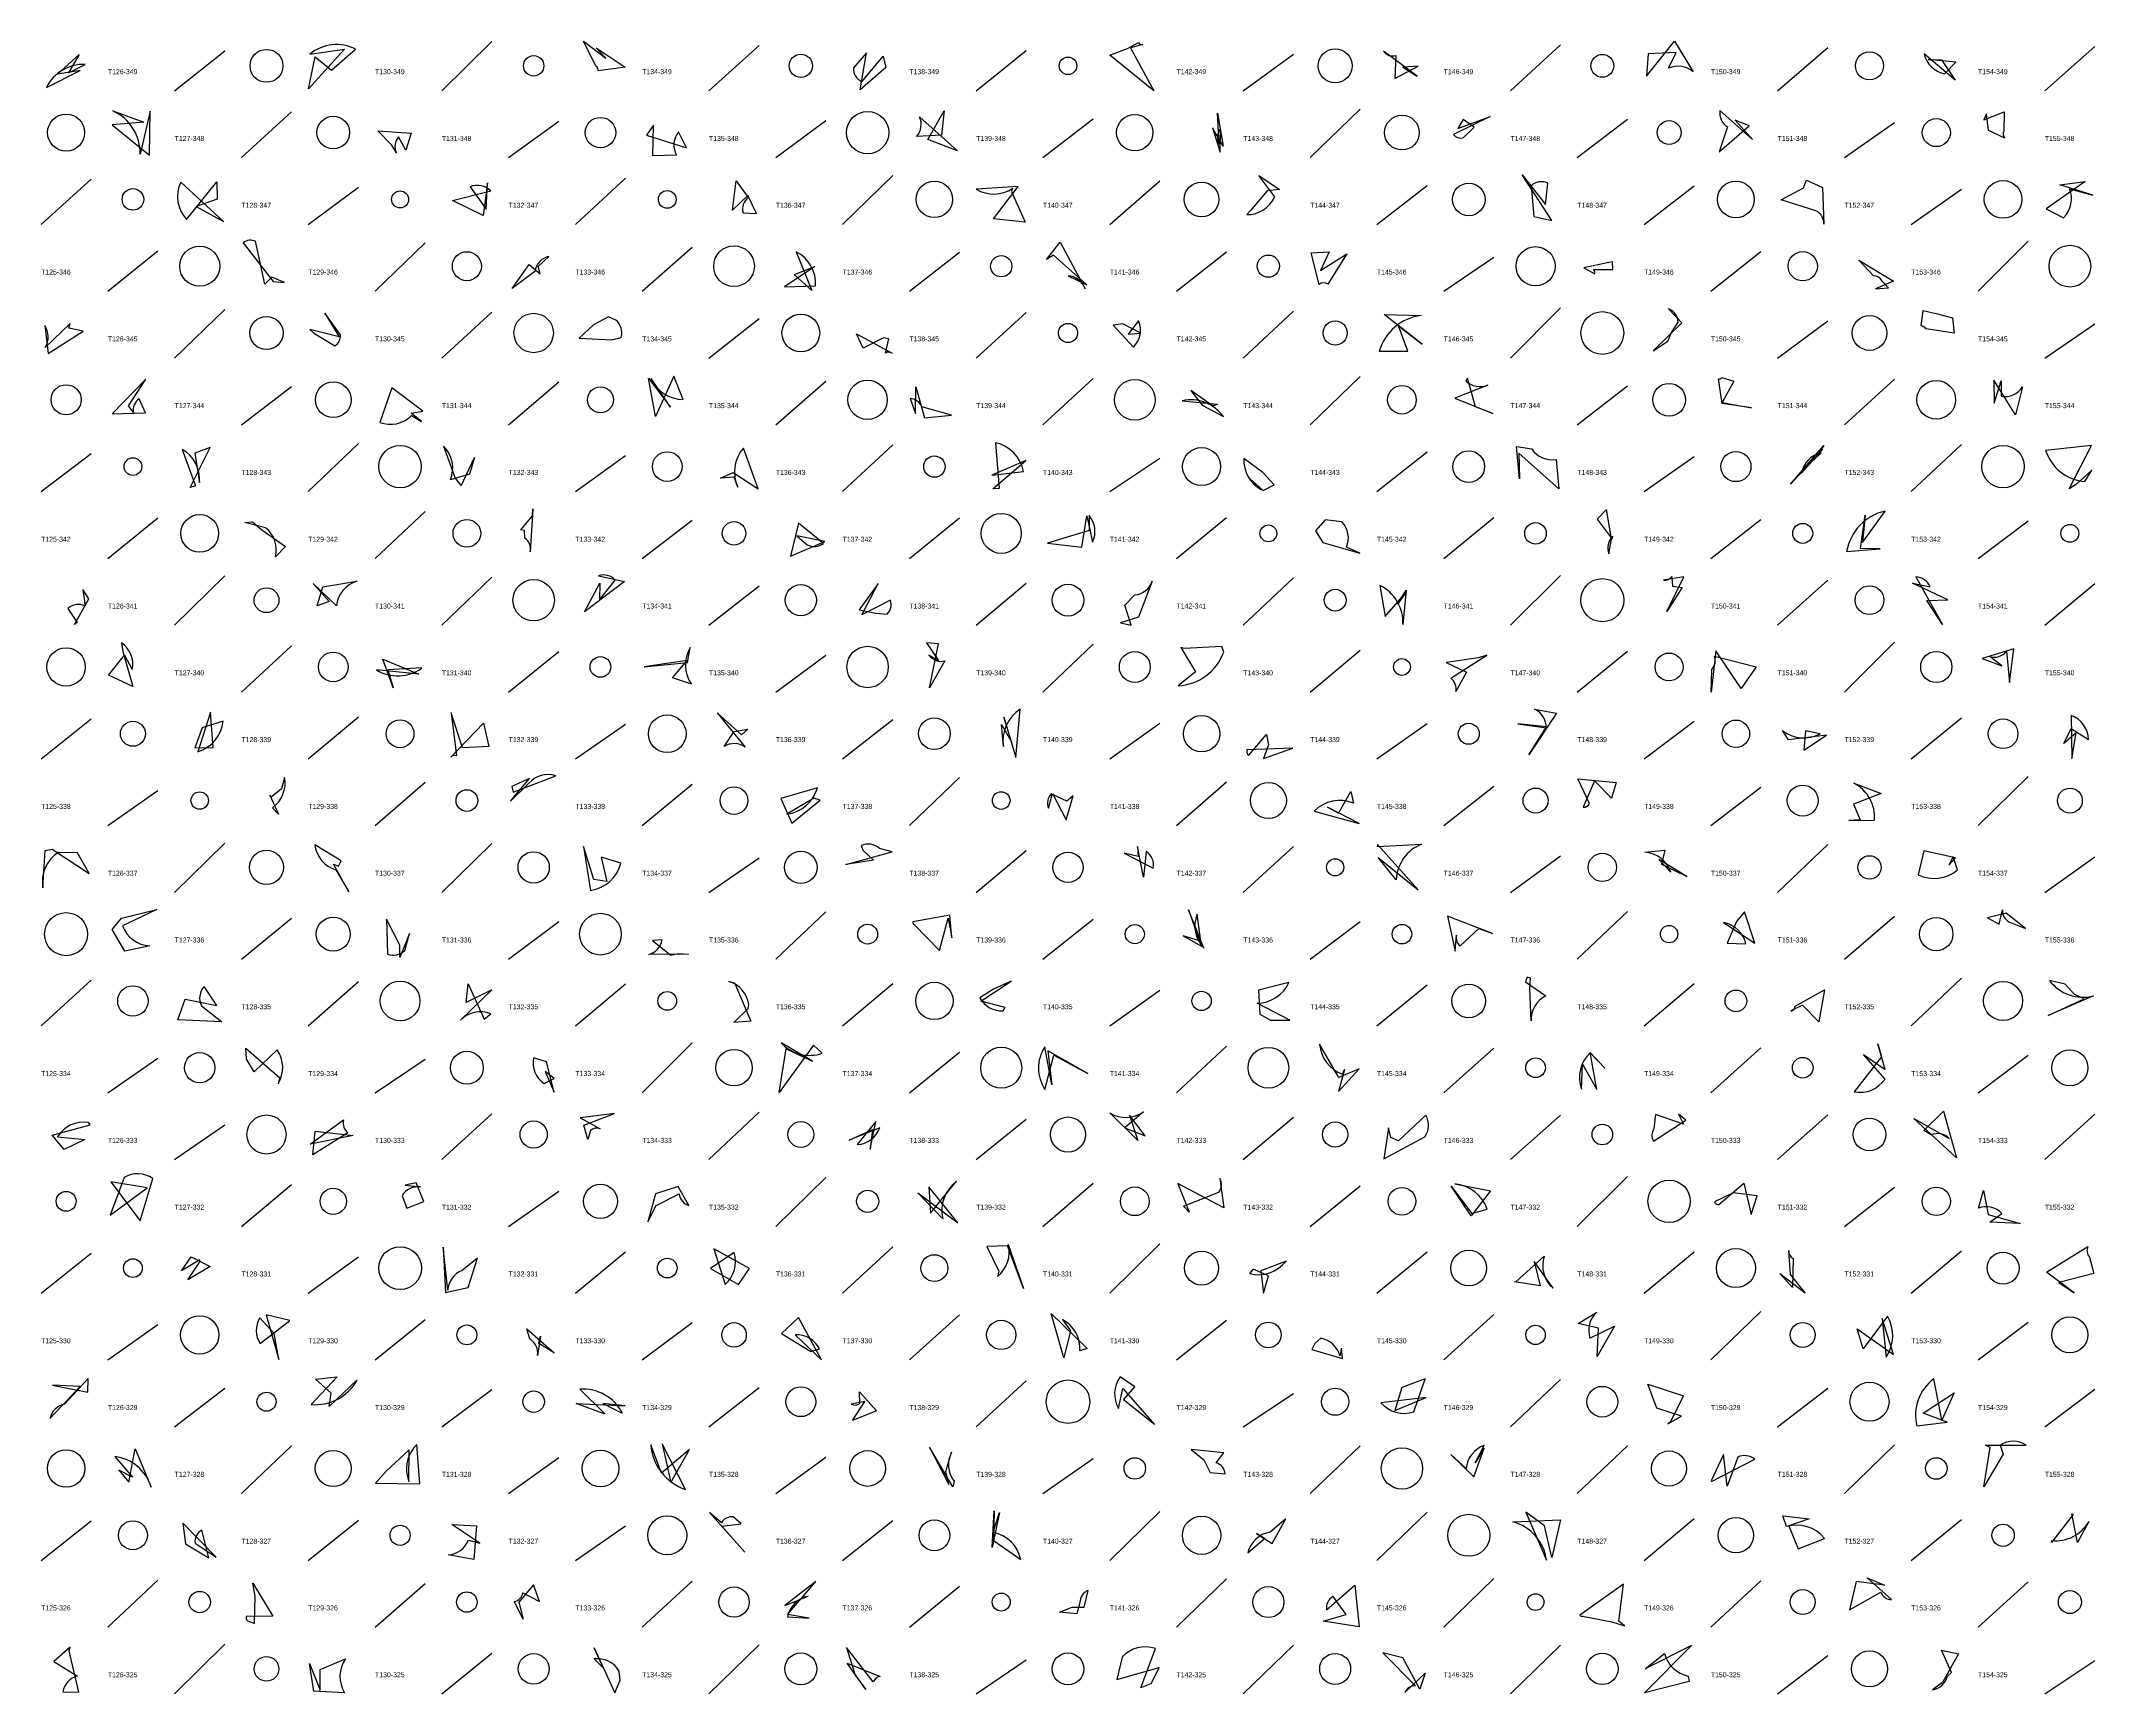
# Model space of a CAD drawing. Header units: millimetres. Extents: x -1 to 9990, y 0 to 15990.
# Drawn here: x 5000 to 6230, y 13000 to 13990 of the extents above; entities that cross this region are included whole.
import ezdxf

# ---------------------------------------------------------------- set-up
doc = ezdxf.new("R2010")
doc.units = ezdxf.units.MM
doc.layers.add('TEXT', color=3, linetype='Continuous')
doc.layers.add('WALL', color=1, linetype='Continuous')

msp = doc.modelspace()

# ---------------------------------------------------------------- linework, layer by layer
for points in [[(5164.2, 13980.4), (5173.9, 13972.4), (5188.4, 13985, 0.3), (5161, 13982), (5181.7, 13984.9), (5160.2, 13961.2)], [(5332.4, 13985.7), (5349.8, 13974.2), (5333.6, 13971.9, 0.3), (5332.3, 13974.8), (5324.9, 13989.8), (5338.3, 13979.6)], [(5640, 13981.4), (5650.6, 13985.3), (5657.2, 13989, 0.3), (5659.7, 13987.7), (5652.4, 13985.7), (5666.4, 13960)], [(5961.4, 13968.9), (5978.3, 13989.7), (5989.4, 13971.4, 0.3), (5974.7, 13973.5), (5979.2, 13983), (5962.4, 13982.1)], [(5022.9, 13981.7), (5016.4, 13970.8), (5026.5, 13975.8, 0.3), (5003.2, 13962.1), (5023.4, 13972.2), (5009.8, 13970)], [(5490.6, 13960.6), (5494.3, 13982.7), (5486.5, 13973.8, 0.3), (5491.6, 13965.5), (5504.3, 13980.8), (5505.9, 13973.9)], [(5815.5, 13974.1), (5824.1, 13968.8), (5803.9, 13983.7, 0.3), (5811.4, 13981.1), (5810.7, 13967.5), (5824.7, 13974.8)], [(6138.2, 13978.6), (6146.3, 13966.5), (6127.8, 13982.2, 0.3), (6139.9, 13970.2), (6146.7, 13977.1), (6130.1, 13978.8)], [(6014.5, 13942.4), (6024.9, 13930.9), (6005.4, 13948.3, 0.3), (6009.9, 13938.4), (6004.9, 13923.4), (6023, 13939)], [(5065, 13921.5), (5065.3, 13947.9), (5059.3, 13922, 0.3), (5043, 13948), (5061.6, 13941.2), (5042.5, 13939.7)], [(5221.6, 13934.7), (5218.5, 13924.5), (5214.1, 13932.4, 0.3), (5212.8, 13922.8), (5210, 13927.4), (5201.7, 13936)], [(5362.5, 13933.5), (5386.6, 13925.9), (5381.7, 13935.5, 0.3), (5380.6, 13921.4), (5366.4, 13921.1), (5366.7, 13939.4)], [(5540.9, 13948.1), (5539.2, 13933.5), (5524.3, 13932.7, 0.3), (5526.1, 13944.4), (5548.9, 13924.1), (5531, 13930.8)], [(5701.5, 13937.9), (5706.2, 13923.3), (5706.4, 13937.5, 0.3), (5705.5, 13928.1), (5704.6, 13946.6), (5707.9, 13926.8)], [(5848.4, 13937.4), (5867.8, 13944.7), (5845.8, 13933.8, 0.3), (5851.8, 13932), (5858.2, 13938.2), (5851.7, 13942.8)], [(6163.5, 13942.6), (6175.6, 13947.5), (6175.4, 13935.9, 0.3), (6176, 13931.6), (6166.3, 13936.3), (6165, 13946.2)], [(5092.9, 13890.7), (5109.2, 13881.7), (5083.6, 13905.4, 0.3), (5087.1, 13882.9), (5105.2, 13905.5), (5105.4, 13895.1)], [(5264.8, 13885.3), (5246.3, 13894.3), (5269.3, 13900.1, 0.3), (5257, 13902.6), (5266.5, 13889.1), (5267.3, 13904.9)], [(5414.1, 13888.6), (5416.3, 13906.1), (5423.4, 13896.1, 0.3), (5420.4, 13887), (5428.4, 13886.5), (5423.3, 13897.4)], [(5570.3, 13883.4), (5585.1, 13902.7), (5560.1, 13901.2, 0.3), (5581.8, 13901.7), (5581.2, 13899.7), (5589.3, 13881.3)], [(5734.2, 13900.2), (5724.4, 13888.6), (5722, 13885.9, 0.3), (5738.8, 13896.6), (5729.2, 13909.3), (5741.7, 13900.9)], [(5887, 13909.8), (5901, 13891.9), (5902.3, 13904.8, 0.3), (5892.3, 13903.2), (5894, 13884.7), (5904.8, 13882.3)], [(6057.3, 13906.6), (6066.8, 13902.1), (6067.6, 13880.1, 0.3), (6062.9, 13888.2), (6042.1, 13894.7), (6055.5, 13901.9)], [(6224.2, 13905.8), (6200.9, 13889.3), (6211.2, 13884, 0.3), (6214.8, 13901.4), (6228.8, 13897.5), (6208.9, 13903.7)], [(5138.1, 13848.4), (5134, 13844.2), (5128.5, 13869.9, 0.3), (5121.1, 13868.9), (5138.9, 13845.9), (5145.7, 13845.3)], [(5463.4, 13854.8), (5445.2, 13842.6), (5463.8, 13843.2, 0.3), (5452.2, 13863.6), (5461.6, 13840.5), (5451, 13850)], [(5602.2, 13859.1), (5610.4, 13869.3), (5625.2, 13841.5, 0.3), (5615, 13849.3), (5626.3, 13843.8), (5606.3, 13861.7)], [(5766.3, 13852.4), (5781.9, 13862.4), (5770.7, 13844.3, 0.3), (5765.4, 13844.1), (5760.7, 13863), (5771.5, 13863.6)], [(5298.8, 13850.4), (5297.7, 13854.9), (5304.1, 13860.9, 0.3), (5295.6, 13851.9), (5282.1, 13841.6), (5292.3, 13856.1)], [(5938.8, 13857.3), (5923.9, 13854.1), (5930.5, 13850.4, 0.3), (5929.7, 13853), (5941.2, 13853), (5941, 13857.7)], [(6098.5, 13841.5), (6106.3, 13842.1), (6102.5, 13846, 0.3), (6097.3, 13849.2), (6088.6, 13858.6), (6109.3, 13846.1)], [(5161, 13817.1), (5163.2, 13815.1), (5175.9, 13807.4, 0.3), (5179.3, 13813.9), (5170, 13826.9), (5178.5, 13812.7)], [(5827.1, 13808.4), (5804.3, 13826.1), (5826.5, 13825.5, 0.3), (5801.4, 13804.1), (5818.6, 13804.1), (5813, 13819.3)], [(5974.2, 13810.1), (5976.4, 13815.3), (5980.4, 13821.4, 0.3), (5974.7, 13829.5), (5982.7, 13821.1), (5965.5, 13804.4)], [(6144.8, 13824), (6145.8, 13814.8), (6128.8, 13817.4, 0.3), (6125.9, 13819.3), (6127.2, 13828.5), (6135.7, 13826.5)], [(5016.7, 13817.9), (5017.4, 13820.6), (5002.4, 13806.4, 0.3), (5002.2, 13819.5), (5004.2, 13802.7), (5025.2, 13816.1)], [(5322.2, 13812), (5341.6, 13810.9), (5347.4, 13812.4, 0.3), (5344.3, 13822.6), (5339.9, 13824.7), (5330.8, 13819.8)], [(5492.4, 13805.9), (5488.3, 13814.4), (5509.7, 13802.9, 0.3), (5505.7, 13803), (5507.8, 13811.5), (5504.6, 13812.1)], [(5647.9, 13820.5), (5642, 13819.7), (5654.3, 13806.6, 0.3), (5657.3, 13822.2), (5651.1, 13814.3), (5658.7, 13814.9)], [(5363.8, 13787.9), (5376.9, 13770.6), (5365.4, 13787.8, 0.3), (5384.6, 13775.2), (5379, 13789.1), (5367.9, 13764.9)], [(6024.3, 13770.2), (6006.7, 13772.7), (6004.5, 13787.5, 0.3), (6006.6, 13788.4), (6013.8, 13786.1), (6006.8, 13773.4)], [(5042.6, 13766.6), (5062.5, 13767.1), (5058.7, 13775.5, 0.3), (5055.3, 13767.3), (5052.3, 13771.4), (5062.8, 13787.3)], [(5228.6, 13768.1), (5210, 13782.2), (5202.8, 13761.5, 0.3), (5221.8, 13765.5), (5227.9, 13761.9), (5221.7, 13766.9)], [(5529.1, 13764.1), (5545.2, 13765.8), (5527.5, 13770.7, 0.3), (5520.4, 13775.7), (5523.6, 13766.7), (5523.8, 13782.7)], [(5688.6, 13780.6), (5695.4, 13771.8), (5708.1, 13764.9, 0.3), (5683.4, 13774.4), (5704.5, 13772.3), (5701.9, 13771.2)], [(5859.1, 13770.8), (5854.3, 13787.9), (5853.2, 13786.4, 0.3), (5866.4, 13783.8), (5846.7, 13775.9), (5869.4, 13766.7)], [(6169.6, 13772.9), (6173.9, 13786.3), (6173.9, 13777.1, 0.3), (6186.6, 13782.7), (6182.4, 13766), (6169.5, 13786.8)], [(5101.2, 13746.4), (5092.1, 13743.1), (5094.8, 13725.5, 0.3), (5084.5, 13745.2), (5092.5, 13723.5), (5089.3, 13722.5)], [(5259.6, 13740.4), (5256.5, 13730.5), (5245.2, 13727, 0.3), (5241, 13747.3), (5247.9, 13728.1), (5251.5, 13723.4)], [(5414.4, 13731.4), (5429.5, 13721.6), (5420.7, 13746.1, 0.3), (5417.2, 13722.7), (5415, 13728.7), (5406.8, 13728)], [(5589.8, 13738.6), (5569.3, 13729.8), (5588.3, 13732.1, 0.3), (5571.6, 13749.3), (5573.8, 13721.9), (5569.9, 13721.6)], [(5738.5, 13724), (5731.6, 13731.4), (5720.4, 13739.9, 0.3), (5730.9, 13721.1), (5724, 13727.7), (5731.8, 13720.7)], [(5885.4, 13727.7), (5883.6, 13747.1), (5892.7, 13745.6, 0.3), (5907.4, 13739.3), (5908.9, 13721.6), (5885, 13743)], [(6067.6, 13747.6), (6061.7, 13739.1), (6066, 13743.2, 0.3), (6054.2, 13731), (6067.1, 13745.4), (6047.6, 13724.4)], [(6214.6, 13721.6), (6228, 13747.6), (6200.4, 13744.7, 0.3), (6223.9, 13726.1), (6228.2, 13732.8), (6218.9, 13724.5)], [(5294.4, 13705.5), (5294.6, 13709.7), (5293, 13683.9, 0.3), (5289.8, 13692.1), (5289.6, 13696.7), (5287.3, 13697.2)], [(5623.2, 13686.8), (5626.3, 13705.5), (5629.7, 13689.8, 0.3), (5627.6, 13705.7), (5627.7, 13696.7), (5602.7, 13689.2)], [(5767.6, 13689.5), (5789.8, 13683.1), (5781.8, 13686.8, 0.3), (5779, 13701.9), (5769.1, 13703.1), (5763.2, 13696.5)], [(5931.9, 13703.5), (5940.9, 13691.6), (5941.2, 13693.4, 0.3), (5938.9, 13682.7), (5940.4, 13691.8), (5937.5, 13709.3)], [(6092.5, 13705.9), (6090.9, 13689.5), (6104.3, 13708.4, 0.3), (6081.3, 13684.1), (6101.3, 13685.7), (6089.6, 13685.9)], [(5132.2, 13697.2), (5146.3, 13687.1), (5140.3, 13680.9, 0.3), (5134.5, 13698.4), (5122, 13701.6), (5126.7, 13701.9)], [(5469.4, 13690.1), (5452.6, 13693.6), (5458.7, 13688.2, 0.3), (5468.6, 13689), (5453.7, 13701.1), (5448.8, 13681.4)], [(5165.3, 13651.6), (5168.7, 13663), (5189, 13666.3, 0.3), (5176.9, 13651.7), (5163, 13665), (5172.5, 13654.3)], [(5334.6, 13665.2), (5334.4, 13655.3), (5343.9, 13667, 0.3), (5333.9, 13669.6), (5349.3, 13666.1), (5325.5, 13648.1)], [(5652.9, 13640.1), (5649, 13652.1), (5655.1, 13658.1, 0.3), (5665.4, 13666.4), (5657.2, 13644.8), (5646.5, 13641.5)], [(5973.7, 13648.3), (5983.9, 13668.9), (5971.6, 13667, 0.3), (5976.6, 13669.2), (5977.1, 13663.4), (5982.9, 13662.6)], [(6141.9, 13655.2), (6120.7, 13665.2), (6131.4, 13662.9, 0.3), (6122.7, 13668.9), (6138.7, 13640.5), (6129.3, 13654.9)], [(5028.6, 13655.9), (5025.1, 13661.4), (5026.4, 13651.6, 0.3), (5016, 13650), (5021.6, 13641.7), (5020.1, 13640.4)], [(5490, 13649.2), (5500, 13647.3), (5506.7, 13646.7, 0.3), (5508.6, 13655), (5491.5, 13646.2), (5501.4, 13664.9)], [(5812.4, 13652.6), (5817.5, 13661), (5815.6, 13640.5, 0.3), (5801.7, 13663.8), (5805, 13645.2), (5817.6, 13659.7)], [(5040.4, 13610.1), (5050, 13622.1), (5054.6, 13613.5, 0.3), (5048.2, 13629.5), (5048.9, 13624.3), (5055, 13603.4)], [(5530.2, 13629.5), (5537.4, 13618.9), (5531.7, 13622.1, 0.3), (5541.3, 13618.6), (5532.1, 13602.5), (5537.5, 13628.8)], [(5204.7, 13619.7), (5226.2, 13610.7), (5200.8, 13613.2, 0.3), (5228.1, 13614.4), (5207.7, 13613.3), (5210.8, 13602.6)], [(5361.2, 13615), (5387.2, 13617.7), (5388.8, 13626.7, 0.3), (5389.5, 13604.6), (5378.2, 13608.5), (5387, 13618.9)], [(5682.5, 13626.7), (5691.3, 13612), (5680.9, 13603.7, 0.3), (5708.3, 13623.9), (5707.1, 13627.3), (5684.6, 13626.1)], [(5841.4, 13617.7), (5853.7, 13611.9), (5847.3, 13600.3, 0.3), (5844.2, 13608.2), (5865.9, 13622), (5860.9, 13620.5)], [(6002.9, 13624.7), (6000.1, 13600), (6000.5, 13613.5, 0.3), (6002.1, 13621.5), (6027.2, 13615), (6018.1, 13602.2)], [(6162.4, 13620.1), (6174.3, 13615.6), (6167, 13621.2, 0.3), (6177.1, 13624.4), (6178.9, 13605.7), (6181.5, 13625.9)], [(5103.1, 13566.8), (5101.4, 13587.9), (5093.8, 13564.2, 0.3), (5109, 13582.6), (5096.5, 13578.6), (5092, 13566.6)], [(5252.3, 13566.6), (5245.6, 13587.6), (5248.7, 13561.8, 0.3), (5245.3, 13560.9), (5264.9, 13581.3), (5268.2, 13567.4)], [(5419.5, 13574.4), (5404.8, 13587.5), (5421.6, 13567, 0.3), (5409, 13567.4), (5415.1, 13576.4), (5423.2, 13577.7)], [(5576.5, 13585), (5583.7, 13560.8), (5586.4, 13589.7, 0.3), (5576.3, 13567.3), (5575.2, 13580.6), (5581.1, 13570.1)], [(5901.5, 13579.2), (5884.4, 13581), (5901.4, 13578.5, 0.3), (5894.4, 13589.8), (5907.6, 13587.4), (5891, 13562.4)], [(6211.3, 13569.2), (6215.7, 13578.1), (6226.2, 13571.5, 0.3), (6215.8, 13586), (6216.2, 13560.1), (6218.8, 13575.6)], [(5732, 13560.1), (5749.7, 13566.4), (5722.1, 13565.3, 0.3), (5723.2, 13562.1), (5733.8, 13574.5), (5735, 13568.3)], [(6069.2, 13574.2), (6046.4, 13571.4), (6042.9, 13576.9, 0.3), (6065.5, 13575), (6056.7, 13576.7), (6055.6, 13565.1)], [(5136.9, 13538.2), (5142.2, 13526.9), (5138.5, 13530.7, 0.3), (5145.8, 13548.9), (5143.9, 13542.1), (5137.8, 13537)], [(5281.9, 13543.4), (5282.7, 13540.1), (5308.2, 13549.9, 0.3), (5292, 13545.3), (5281.2, 13534.7), (5292.6, 13548.2)], [(5466.5, 13535.2), (5462.8, 13536.5), (5446.6, 13526.8, 0.3), (5464.9, 13542.6), (5443, 13536.2), (5449.7, 13521.4)], [(5940.4, 13536.5), (5930.4, 13546.8), (5923.6, 13531, 0.3), (5927.3, 13533.2), (5920.4, 13548), (5943.2, 13545.8)], [(6089.4, 13523.5), (6082.7, 13523.1), (6098, 13523.3, 0.3), (6085.6, 13545.5), (6101.9, 13539.3), (6085.4, 13532.9)], [(5618, 13537.9), (5614.3, 13534.7), (5604.9, 13539, 0.3), (5603.4, 13530.5), (5605.8, 13539.3), (5613.9, 13523.5)], [(5777, 13527.5), (5784.3, 13540.4), (5785.9, 13533.5, 0.3), (5762.4, 13528.7), (5789.3, 13521.2), (5770.4, 13531.1)], [(5028.8, 13491.4), (5021.8, 13503.7), (5010.3, 13503.9, 0.3), (5001.1, 13482.8), (5002.4, 13505.1), (5006.6, 13505.8)], [(5178.1, 13495.8), (5179.7, 13499), (5163.9, 13508.5, 0.3), (5176.5, 13493.6), (5184.3, 13480.4), (5175.1, 13496.9)], [(5331, 13487.8), (5324.9, 13507.5), (5329.1, 13481.1, 0.3), (5347.3, 13497.6), (5335.4, 13501), (5338.8, 13486.5)], [(5482, 13496.7), (5509.7, 13504.2), (5502.1, 13506.3, 0.3), (5491.1, 13508), (5492.2, 13505.3), (5498.6, 13499.3)], [(5657.1, 13501.4), (5648.6, 13503.5), (5666.1, 13494.6, 0.3), (5661.9, 13504.5), (5660.2, 13489.1), (5656.7, 13507.4)], [(5800.3, 13508.7), (5800.1, 13507.4), (5826.8, 13508.8, 0.3), (5811.6, 13487.6), (5800.7, 13500.9), (5824.7, 13481.5)], [(5985.6, 13489.6), (5968.9, 13499.7), (5976, 13492.1, 0.3), (5960.5, 13504.1), (5972.4, 13505.3), (5970.4, 13497)], [(6146.5, 13500.7), (6127.5, 13504.8), (6124.1, 13490.6, 0.3), (6147.7, 13493.5), (6145.2, 13501.2), (6142.5, 13496.3)], [(5048.1, 13464.6), (5069.3, 13469.7), (5048.8, 13460, 0.3), (5065.1, 13448), (5050.1, 13444.8), (5042.6, 13457.8)], [(5684, 13454), (5694.9, 13447.7), (5692.3, 13466.9, 0.3), (5696.4, 13446.7), (5687.2, 13469.5), (5693.8, 13451)], [(6165.6, 13464.8), (6172.6, 13461), (6174.6, 13469.6, 0.3), (6178.5, 13462.4), (6188.4, 13458.3), (6176.8, 13467.5)], [(5214.8, 13448.3), (5206.9, 13464), (5207.4, 13443, 0.3), (5217.9, 13445.3), (5220.6, 13455.3), (5214.8, 13441.1)], [(5545.5, 13452.7), (5544.2, 13466.4), (5522, 13462.3, 0.3), (5522.8, 13460.8), (5538.1, 13445.2), (5543.2, 13464.5)], [(5842.3, 13465.7), (5846.8, 13444.9), (5847.7, 13454.3, 0.3), (5849.8, 13447.9), (5861, 13458.4), (5869.2, 13455.3)], [(6015.3, 13462.5), (6009.8, 13449.5), (6021, 13449.1, 0.3), (6007.5, 13462), (6026.3, 13449.5), (6020.1, 13468.4)], [(5381.5, 13443.4), (5387.7, 13443.1), (5363.9, 13442.8, 0.3), (5371.9, 13451.6), (5366.1, 13451.2), (5377.2, 13442.5)], [(5086.2, 13416.1), (5105.2, 13412.3), (5097.6, 13423.7, 0.3), (5096, 13412.1), (5108.2, 13402.5), (5081.9, 13403.7)], [(5255.8, 13425.2), (5265.3, 13404.1), (5269.3, 13407.3, 0.3), (5251.2, 13403.4), (5269.9, 13421.7), (5254.5, 13414.1)], [(5414.9, 13402.1), (5423.5, 13410.5), (5423.8, 13412.8, 0.3), (5411.9, 13426.7), (5415.3, 13425.9), (5425.1, 13402.8)], [(5581, 13426.8), (5570.3, 13422), (5562.2, 13416.8, 0.3), (5576.2, 13409.1), (5577.4, 13411), (5562.7, 13414.8)], [(5736.2, 13403.5), (5747.9, 13403.5), (5728.2, 13413.7, 0.3), (5747.2, 13426), (5729, 13421.4), (5729.9, 13407.1)], [(5889.9, 13429.3), (5889, 13426.5), (5901.1, 13418, 0.3), (5892.4, 13403.1), (5891.5, 13422.5), (5891.9, 13428.7)], [(6054.8, 13412.5), (6047.8, 13409), (6048.5, 13409.1, 0.3), (6050.5, 13411.8), (6068.1, 13421.6), (6064.6, 13402.5)], [(6217.8, 13418.9), (6212.1, 13425), (6202.8, 13427.2, 0.3), (6229.2, 13418), (6202, 13406.2), (6223.6, 13416.3)], [(5122.6, 13386.7), (5143, 13369), (5141.9, 13365.3, 0.3), (5141.4, 13385.7), (5127.6, 13372.5), (5123, 13380.2)], [(5446.3, 13386.4), (5461.9, 13379), (5443.2, 13389.9, 0.3), (5467.8, 13383.7), (5462.6, 13388.6), (5442.1, 13360.1)], [(5603, 13385.1), (5605.4, 13364.7), (5601.1, 13387.5, 0.3), (5601.2, 13361.9), (5606.6, 13382.6), (5626.8, 13371.6)], [(5789.4, 13374.4), (5777.1, 13369.1), (5765.7, 13389.2, 0.3), (5779.4, 13371.1), (5780.6, 13374), (5777, 13360.8)], [(5927.7, 13384.1), (5936.4, 13374.8), (5927.7, 13384, 0.3), (5922.5, 13362.2), (5923.2, 13377.2), (5931.8, 13362)], [(6099.9, 13389.3), (6102.1, 13381.6), (6085.8, 13360.6, 0.3), (6104.3, 13368.2), (6091.5, 13383), (6104.4, 13374)], [(5307.2, 13360.3), (5302.7, 13378.5), (5294.9, 13380.9, 0.3), (5301.2, 13365.5), (5307.3, 13368.6), (5301.9, 13372.8)], [(5343.4, 13347.6), (5322.8, 13344.9), (5334.9, 13338.4, 0.3), (5329, 13337.4), (5327.5, 13332), (5325, 13340.7)], [(5651.8, 13346.5), (5656.9, 13331.4), (5640, 13347.9, 0.3), (5660.2, 13348.6), (5649.1, 13339), (5661.2, 13334.2)], [(5807, 13339.1), (5804.2, 13320.4), (5828.6, 13333.6, 0.3), (5829.3, 13346.5), (5812.9, 13331.3), (5808.3, 13333.2)], [(5983.7, 13341.2), (5966.9, 13346.9), (5965.9, 13338.4, 0.3), (5965.6, 13331), (5985.1, 13343.6), (5980.7, 13347.1)], [(6147.2, 13321), (6121.5, 13344.6), (6142.8, 13332.7, 0.3), (6132, 13334.8), (6127.5, 13337.5), (6139.4, 13348.9)], [(5006.6, 13334.6), (5029.3, 13340.9), (5028.5, 13342.2, 0.3), (5009.8, 13333.6), (5026.2, 13332), (5013.9, 13326.1)], [(5187, 13334.5), (5161.1, 13329.2), (5181.2, 13343.7, 0.3), (5183.8, 13336), (5162.8, 13322.8), (5164.1, 13337.1)], [(5496.6, 13326.3), (5500, 13342.7), (5488.8, 13329, 0.3), (5502.3, 13339), (5483.9, 13331.7), (5498, 13338)], [(5041.7, 13306.6), (5059.3, 13283.3), (5066.9, 13308.7, 0.3), (5049.8, 13309.2), (5041.4, 13286.8), (5063.5, 13303)], [(5687.6, 13288.5), (5684.1, 13292.1), (5705.3, 13300.4, 0.3), (5705.9, 13308.7), (5708.4, 13291), (5680.8, 13305.7)], [(5224.6, 13306), (5218, 13304.6), (5227.2, 13303.6, 0.3), (5216.2, 13298.3), (5219, 13290.8), (5229.2, 13294.8)], [(5363.3, 13282.7), (5368.4, 13292.5), (5382.2, 13299.4, 0.3), (5388, 13292.4), (5381.6, 13303.9), (5367.9, 13299.5)], [(5531.7, 13303.7), (5532.7, 13287.9), (5548.3, 13307, 0.3), (5540, 13284.6), (5525, 13300), (5549.1, 13282.1)], [(5844.4, 13304.1), (5856.8, 13287.7), (5866.1, 13290.2, 0.3), (5846.6, 13305.4), (5868.1, 13301.3), (5856.5, 13286.4)], [(6027.7, 13298.3), (6013.4, 13300.1), (6002.1, 13294.6, 0.3), (6004.8, 13293.1), (6019.8, 13305.8), (6024.2, 13287.1)], [(6185.2, 13281.7), (6167.1, 13282.6), (6174.2, 13287.8, 0.3), (6160.2, 13290.9), (6163.3, 13301.4), (6166, 13287.2)], [(5101.3, 13256), (5087.9, 13248), (5094.7, 13258.1, 0.3), (5095, 13259.9), (5084, 13253.3), (5089.8, 13261.7)], [(5255.7, 13243.4), (5261.4, 13260.9), (5252.2, 13253.6, 0.3), (5243.6, 13241.8), (5240.9, 13267.6), (5242.2, 13240.4)], [(5424.3, 13254.8), (5402.8, 13266.5), (5409.6, 13245.1, 0.3), (5415, 13264.4), (5401, 13254.7), (5417.6, 13245.2)], [(5566.3, 13268), (5573.5, 13253.2), (5572.7, 13250, 0.3), (5579.2, 13269.1), (5588.4, 13242.7), (5578.8, 13268.4)], [(5882.4, 13246.7), (5883.3, 13247), (5900.2, 13262.2, 0.3), (5905.5, 13242.9), (5894.1, 13259), (5897.7, 13244.4)], [(6056.4, 13240.1), (6047.7, 13251.2), (6046.6, 13265.5, 0.3), (6049.3, 13260.7), (6048.8, 13243.3), (6041.4, 13251.7)], [(6217.6, 13240.2), (6201.1, 13252.6), (6225.8, 13268, 0.3), (6226.7, 13261.6), (6229.4, 13251.7), (6208.3, 13246.3)], [(5735.1, 13250.3), (5725.8, 13254.3), (5723.7, 13251.7, 0.3), (5745.6, 13259.2), (5730.5, 13253.3), (5732.1, 13240)], [(5142.4, 13200.2), (5139.6, 13215.9), (5131.1, 13225.2, 0.3), (5131.2, 13209.8), (5148.9, 13223.7), (5134.8, 13227.1)], [(5443.4, 13215.9), (5460.9, 13205), (5466.1, 13206.7, 0.3), (5451.6, 13215), (5467.3, 13200.1), (5453.7, 13225.4)], [(5604.9, 13227.9), (5626.4, 13206.9), (5622.1, 13205.4, 0.3), (5611.7, 13224.2), (5616.4, 13217.5), (5612.5, 13201.3)], [(5932.7, 13219), (5920.5, 13221.8), (5931.7, 13228.6, 0.3), (5927.6, 13213), (5942.3, 13220.3), (5932, 13202)], [(6109.4, 13203.3), (6102.5, 13224.8), (6104.9, 13201.7, 0.3), (6105.7, 13226.3), (6091.3, 13206.7), (6087.7, 13218.6)], [(5298, 13209.9), (5299, 13214.2), (5297.3, 13202.7, 0.3), (5292.8, 13212.5), (5290.9, 13218.7), (5307.2, 13204.2)], [(5779.3, 13200.9), (5778.8, 13207), (5777.8, 13202.4, 0.3), (5766.4, 13213), (5762.9, 13209.9), (5761, 13206.2)], [(5028.1, 13180.8), (5028.3, 13188.9), (5014.1, 13173.6, 0.3), (5005.3, 13164.9), (5023.5, 13184.2), (5006.9, 13184.9)], [(5164.3, 13188.5), (5177.3, 13189.8), (5161.7, 13173.3, 0.3), (5189.3, 13188.1), (5172.6, 13172.2), (5173.7, 13180.1)], [(5648.2, 13176.1), (5655.1, 13184), (5646.3, 13189.8, 0.3), (5645.2, 13171), (5647.8, 13182.9), (5666.8, 13161.3)], [(5810.7, 13169.7), (5829.4, 13177.6), (5802.3, 13174.4, 0.3), (5822.1, 13168.9), (5828.8, 13188.6), (5814.9, 13183.6)], [(6145.8, 13180.4), (6138.3, 13163.9), (6133.6, 13188.7, 0.3), (6123.3, 13160.5), (6141.6, 13162.7), (6127.2, 13168.1)], [(5349.7, 13172.5), (5336.4, 13174), (5348.1, 13168.2, 0.3), (5322.6, 13182.5), (5337.8, 13167.6), (5320.4, 13174)], [(5486, 13163.7), (5493.3, 13175.1), (5485.2, 13173.6, 0.3), (5490.4, 13174), (5490.2, 13181), (5500.3, 13169.5)], [(5962.3, 13185.4), (5983.7, 13178.6), (5975.7, 13162.7, 0.3), (5974.3, 13161.7), (5982.5, 13166.4), (5967.7, 13171.1)], [(5200.3, 13126.2), (5226.9, 13125.9), (5225, 13149.4, 0.3), (5220.3, 13127.2), (5220.4, 13146.2), (5206.7, 13133.3)], [(5388.3, 13146.3), (5371.5, 13132.3), (5365.1, 13149.2, 0.3), (5385.9, 13122.5), (5371.9, 13149.8), (5377.1, 13126.6)], [(5864.2, 13147.1), (5858.9, 13138.3), (5864.3, 13148.8, 0.3), (5853.5, 13134.9), (5844.3, 13143.4), (5858, 13130)], [(6167.2, 13147.6), (6164.4, 13148.9), (6188.9, 13149, 0.3), (6173.2, 13149), (6175.1, 13143.6), (6163.5, 13124.1)], [(5052.5, 13126.8), (5056.4, 13146.8), (5065.9, 13123.9, 0.3), (5044.2, 13142.1), (5054.7, 13129.8), (5046.6, 13133.9)], [(5543.7, 13125.5), (5541.9, 13133.2), (5545.3, 13144.8, 0.3), (5546.8, 13127.5), (5546.1, 13124), (5532, 13147.8)], [(5696.4, 13140.2), (5700.1, 13132.6), (5709.1, 13131.8, 0.3), (5703.8, 13138.4), (5708.3, 13144.3), (5688.8, 13146.4)], [(6000.2, 13127.6), (6000.3, 13127.3), (6026.3, 13140.5, 0.3), (6016.1, 13141.8), (6009.7, 13124.4), (6007.5, 13143.3)], [(5086.4, 13089.9), (5100.4, 13081.5), (5096.2, 13098.1, 0.3), (5092.2, 13090.3), (5104.8, 13081.9), (5084.8, 13102.3)], [(5260.8, 13100.7), (5259.2, 13080.5), (5243.7, 13083.3, 0.3), (5255.9, 13092.1), (5262.7, 13090.3), (5246, 13101.4)], [(5407.7, 13100.5), (5419.2, 13101.8), (5414.5, 13106, 0.3), (5407.4, 13102.5), (5400.3, 13108.6), (5421.4, 13084.9)], [(5570.7, 13109.6), (5570.4, 13091.8), (5586.7, 13080.5, 0.3), (5570.2, 13096.8), (5573.9, 13108.6), (5569.5, 13087.7)], [(5737.3, 13090.1), (5745.5, 13104.8), (5736, 13096.9, 0.3), (5722.6, 13084.4), (5732.7, 13093), (5727.8, 13096)], [(5900.4, 13100.6), (5889.1, 13108.8), (5901.6, 13080.1, 0.3), (5881.4, 13103.1), (5909.9, 13104.2), (5904.7, 13081.6)], [(6046.6, 13100.6), (6052.3, 13086.9), (6068.1, 13093.1, 0.3), (6045.2, 13100.3), (6043, 13106.7), (6058.9, 13104.9)], [(6216.9, 13107.4), (6203.9, 13090.7), (6204.1, 13091.9, 0.3), (6226.4, 13103.3), (6219.5, 13090.7), (6216.1, 13107.8)], [(5126.8, 13066.4), (5138.8, 13046.6), (5122.8, 13046.4, 0.3), (5123.8, 13043.7), (5127.8, 13042.2), (5128.2, 13058.6)], [(5286.1, 13055), (5288.8, 13044.8), (5283.4, 13055.3, 0.3), (5288.6, 13060.6), (5298.5, 13055.3), (5295, 13065.3)], [(5463.9, 13067.4), (5445.4, 13053), (5459.3, 13058.5, 0.3), (5447, 13046.1), (5460, 13045.3), (5447.1, 13047.6)], [(5767.9, 13043.5), (5781.6, 13047.5), (5773.7, 13058.5, 0.3), (5769.8, 13050.4), (5786.8, 13065.2), (5789.3, 13040.1)], [(5944.9, 13043.5), (5947.7, 13065.8), (5921.6, 13047.2, 0.3), (5923.1, 13046.5), (5940.7, 13043.1), (5948.3, 13040.7)], [(6087.1, 13067.3), (6083, 13050.3), (6101.7, 13060.9, 0.3), (6108.2, 13056.5), (6093.7, 13069.6), (6103.9, 13065.2)], [(5617.5, 13052), (5624.6, 13051.9), (5627, 13062, 0.3), (5622.1, 13054.7), (5620.3, 13048), (5610, 13049)], [(5017.5, 13028), (5007.7, 13019.4), (5021.9, 13010.7, 0.3), (5013, 13001.2), (5022.6, 13001), (5016.9, 13025.9)], [(5343.7, 13000.6), (5346.8, 13008.2), (5346.3, 13013.5, 0.3), (5331.3, 13021), (5336.7, 13015.6), (5331.2, 13027.6)], [(5493.9, 13002.6), (5482.8, 13018.4), (5502.6, 13010.5, 0.3), (5498.4, 13007.2), (5482.3, 13027.8), (5487.6, 13011.3)], [(5664.6, 13006), (5658.6, 13003.7), (5667.4, 13027.2, 0.3), (5647.5, 13022), (5644.3, 13008.7), (5669.6, 13015.9)], [(5988.4, 13029), (5960.6, 13015), (5972.3, 13024.3, 0.3), (5986.5, 13010.7), (5987, 13007.5), (5960.2, 13000.7)], [(6148.3, 13024.1), (6138.8, 13006.8), (6132.8, 13002.4, 0.3), (6141.7, 13010.7), (6144.2, 13012.9), (6138.2, 13026.3)], [(5167.1, 13002.3), (5167.1, 13014.7), (5182.3, 13021, 0.3), (5181.8, 13000.6), (5163.4, 13001.7), (5160.8, 13018.3)], [(5815.5, 13021.6), (5803.6, 13024.7), (5823.1, 13004.9, 0.3), (5816.7, 13000.8), (5828.9, 13012.4), (5825.7, 13002.9)]]:
    msp.add_lwpolyline(points, format="xyb", close=True)
for centre, radius in [((5775, 13975), 10.2), ((5135, 13975), 9.87), ((5295, 13975), 6.1), ((5455, 13975), 6.95), ((5615, 13975), 5.23), ((5935, 13975), 6.84), ((6095, 13975), 8.44), ((5015, 13935), 11.1), ((5175, 13935), 9.78), ((5335, 13935), 9.12), ((5495, 13935), 12.7), ((5655, 13935), 10.9), ((5815, 13935), 10.4), ((5975, 13935), 7.16), ((6135, 13935), 8.41), ((5055, 13895), 6.46), ((5215, 13895), 5.1), ((5375, 13895), 5.3), ((5535, 13895), 10.9), ((5695, 13895), 10.4), ((5855, 13895), 9.75), ((6015, 13895), 11), ((6175, 13895), 11.3), ((5095, 13855), 12), ((5255, 13855), 8.69), ((5415, 13855), 12.2), ((5895, 13855), 11.7), ((6055, 13855), 8.77), ((6215, 13855), 12.5), ((5575, 13855), 6.37), ((5735, 13855), 6.65), ((5295, 13815), 11.8), ((5455, 13815), 11.3), ((5935, 13815), 12.8), ((6095, 13815), 10.4), ((5135, 13815), 9.92), ((5615, 13815), 5.76), ((5775, 13815), 7.23), ((5015, 13775), 9.02), ((5175, 13775), 10.7), ((5335, 13775), 7.75), ((5495, 13775), 11.8), ((5655, 13775), 12.2), ((5815, 13775), 8.57), ((5975, 13775), 9.83), ((6135, 13775), 11.6), ((5055, 13735), 5.29), ((5215, 13735), 12.7), ((5375, 13735), 8.89), ((5535, 13735), 6.43), ((5695, 13735), 11.4), ((5855, 13735), 9.52), ((6015, 13735), 9.03), ((6175, 13735), 12.7), ((5095, 13695), 11.3), ((5255, 13695), 8.28), ((5575, 13695), 12), ((5415, 13695), 7.05), ((5735, 13695), 5.04), ((5895, 13695), 6.46), ((6055, 13695), 5.97), ((6215, 13695), 5.34), ((5295, 13655), 12.4), ((5935, 13655), 12.9), ((5135, 13655), 7.44), ((5455, 13655), 9.35), ((5615, 13655), 9.5), ((5775, 13655), 6.52), ((6095, 13655), 8.61), ((5015, 13615), 11.5), ((5175, 13615), 8.9), ((5335, 13615), 6.2), ((5495, 13615), 12.4), ((5655, 13615), 9.25), ((5815, 13615), 5.02), ((5975, 13615), 8.36), ((6135, 13615), 9.35), ((5055, 13575), 7.51), ((5215, 13575), 8.33), ((5375, 13575), 11.3), ((5535, 13575), 9.49), ((5695, 13575), 10.9), ((5855, 13575), 6.29), ((6015, 13575), 8.23), ((6175, 13575), 8.85), ((5415, 13535), 8.28), ((5735, 13535), 10.8), ((5895, 13535), 7.49), ((6055, 13535), 9.28), ((6215, 13535), 7.46), ((5095, 13535), 5.22), ((5255, 13535), 6.51), ((5575, 13535), 5.27), ((5135, 13495), 10.2), ((5295, 13495), 9.38), ((5455, 13495), 9.73), ((5615, 13495), 9.05), ((5775, 13495), 5.12), ((5935, 13495), 8.45), ((6095, 13495), 6.99), ((5015, 13455), 12.9), ((5175, 13455), 10.2), ((5335, 13455), 12.5), ((5495, 13455), 5.95), ((5655, 13455), 5.74), ((5815, 13455), 5.85), ((5975, 13455), 5.2), ((6135, 13455), 10), ((5055, 13415), 9.12), ((5215, 13415), 11.9), ((5375, 13415), 5.62), ((5535, 13415), 11.2), ((5695, 13415), 5.76), ((5855, 13415), 10.1), ((6015, 13415), 6.53), ((6175, 13415), 11.7), ((5095, 13375), 9.09), ((5255, 13375), 9.85), ((5415, 13375), 10.9), ((5575, 13375), 12.3), ((5735, 13375), 12.2), ((6215, 13375), 10.8), ((5895, 13375), 5.91), ((6055, 13375), 6.17), ((5135, 13335), 11.7), ((5295, 13335), 8.16), ((5455, 13335), 7.71), ((5615, 13335), 10.5), ((5775, 13335), 7.56), ((5935, 13335), 6.16), ((6095, 13335), 9.81), ((5015, 13295), 5.95), ((5175, 13295), 7.89), ((5335, 13295), 10.2), ((5495, 13295), 6.62), ((5655, 13295), 8.59), ((5815, 13295), 8.25), ((5975, 13295), 12.7), ((6135, 13295), 8.46), ((5055, 13255), 5.58), ((5215, 13255), 12.8), ((5375, 13255), 5.88), ((5535, 13255), 8.04), ((5695, 13255), 10.2), ((5855, 13255), 10.7), ((6015, 13255), 11.7), ((6175, 13255), 9.56), ((5095, 13215), 11.5), ((5575, 13215), 8.79), ((5735, 13215), 7.65), ((6215, 13215), 10.8), ((5255, 13215), 5.94), ((5415, 13215), 7.34), ((5895, 13215), 5.81), ((6055, 13215), 7.46), ((5615, 13175), 13), ((6095, 13175), 11.7), ((5135, 13175), 5.71), ((5295, 13175), 6.46), ((5455, 13175), 8.95), ((5775, 13175), 8.14), ((5935, 13175), 9.19), ((5015, 13135), 11.2), ((5175, 13135), 10.8), ((5335, 13135), 11), ((5495, 13135), 10.7), ((5655, 13135), 6.42), ((5815, 13135), 12.4), ((5975, 13135), 10.5), ((6135, 13135), 6.43), ((5055, 13095), 8.69), ((5215, 13095), 6.03), ((5375, 13095), 11.7), ((5535, 13095), 9.22), ((5695, 13095), 11.5), ((5855, 13095), 12.6), ((6015, 13095), 10.6), ((6175, 13095), 6.69), ((5415, 13055), 9.08), ((5735, 13055), 9.31), ((5095, 13055), 6.42), ((5255, 13055), 6.12), ((5575, 13055), 5.38), ((5895, 13055), 5), ((6055, 13055), 7.46), ((6215, 13055), 6.88), ((6095, 13015), 10.8), ((5135, 13015), 7.39), ((5295, 13015), 9.19), ((5455, 13015), 9.51), ((5615, 13015), 9.52), ((5775, 13015), 9.28), ((5935, 13015), 9.41)]:
    msp.add_circle(centre, radius)
at = {"layer": 'WALL'}
for p, q in [((5240, 13960), (5270, 13989.5)), ((5400, 13960), (5430, 13987.1)), ((5880, 13960), (5910, 13987.5)), ((6040, 13960), (6070, 13985.9)), ((6200, 13960), (6230, 13986.5)), ((5080, 13960), (5110, 13984)), ((5560, 13960), (5590, 13984.2)), ((5720, 13960), (5750, 13982)), ((5760, 13920), (5790, 13949.1)), ((5120, 13920), (5150, 13947.4)), ((5280, 13920), (5310, 13941.9)), ((5440, 13920), (5470, 13942.2)), ((5600, 13920), (5630, 13943.3)), ((5920, 13920), (5950, 13943.1)), ((6080, 13920), (6110, 13941.1)), ((5000, 13880), (5030, 13907.1)), ((5160, 13880), (5190, 13902.3)), ((5320, 13880), (5350, 13907.8)), ((5480, 13880), (5510, 13909.3)), ((5640, 13880), (5670, 13906.2)), ((5800, 13880), (5830, 13903.3)), ((5960, 13880), (5990, 13903.1)), ((6120, 13880), (6150, 13901.1)), ((5040, 13840), (5070, 13864.2)), ((5200, 13840), (5230, 13868.9)), ((5360, 13840), (5390, 13866.4)), ((5520, 13840), (5550, 13863.5)), ((5680, 13840), (5710, 13863.6)), ((6000, 13840), (6030, 13863.9)), ((6160, 13840), (6190, 13869.9)), ((5840, 13840), (5870, 13860.5)), ((5080, 13800), (5110, 13829.1)), ((5240, 13800), (5270, 13827.4)), ((5560, 13800), (5590, 13827.3)), ((5720, 13800), (5750, 13828)), ((5880, 13800), (5910, 13830)), ((5400, 13800), (5430, 13823.7)), ((6040, 13800), (6070, 13822.2)), ((6200, 13800), (6230, 13820.5)), ((5760, 13760), (5790, 13789)), ((5120, 13760), (5150, 13783)), ((5280, 13760), (5310, 13785.8)), ((5440, 13760), (5470, 13786.1)), ((5600, 13760), (5630, 13787.8)), ((5920, 13760), (5950, 13783.3)), ((6080, 13760), (6110, 13787.3)), ((5000, 13720), (5030, 13742.9)), ((5160, 13720), (5190, 13748.9)), ((5320, 13720), (5350, 13741.7)), ((5480, 13720), (5510, 13748.1)), ((5640, 13720), (5670, 13740)), ((5800, 13720), (5830, 13743.9)), ((5960, 13720), (5990, 13741)), ((6120, 13720), (6150, 13748.2)), ((5040, 13680), (5070, 13704.4)), ((5200, 13680), (5230, 13708.2)), ((5360, 13680), (5390, 13703)), ((5520, 13680), (5550, 13704.3)), ((5680, 13680), (5710, 13704.6)), ((5840, 13680), (5870, 13704.6)), ((6000, 13680), (6030, 13703.4)), ((6160, 13680), (6190, 13702.5)), ((5080, 13640), (5110, 13669.5)), ((5240, 13640), (5270, 13668.8)), ((5720, 13640), (5750, 13668.4)), ((5880, 13640), (5910, 13669.8)), ((6040, 13640), (6070, 13667)), ((5400, 13640), (5430, 13663.6)), ((5560, 13640), (5590, 13665.2)), ((6200, 13640), (6230, 13665)), ((5600, 13600), (5630, 13628.7)), ((6080, 13600), (6110, 13629.8)), ((5120, 13600), (5150, 13627.6)), ((5280, 13600), (5310, 13624.2)), ((5440, 13600), (5470, 13622)), ((5760, 13600), (5790, 13625)), ((5920, 13600), (5950, 13624.4)), ((5000, 13560), (5030, 13584)), ((5160, 13560), (5190, 13585.1)), ((5320, 13560), (5350, 13580.7)), ((5480, 13560), (5510, 13583.5)), ((5640, 13560), (5670, 13581.4)), ((5800, 13560), (5830, 13581.1)), ((5960, 13560), (5990, 13582.5)), ((6120, 13560), (6150, 13584.5)), ((5200, 13520), (5230, 13546)), ((5360, 13520), (5390, 13544.9)), ((5520, 13520), (5550, 13548.8)), ((5680, 13520), (5710, 13546.3)), ((5840, 13520), (5870, 13543.6)), ((6000, 13520), (6030, 13543)), ((6160, 13520), (6190, 13549.5)), ((5040, 13520), (5070, 13541.1)), ((5080, 13480), (5110, 13509.5)), ((5240, 13480), (5270, 13509.3)), ((5720, 13480), (5750, 13507.4)), ((6040, 13480), (6070, 13508.6)), ((5400, 13480), (5430, 13500.6)), ((5560, 13480), (5590, 13505)), ((5880, 13480), (5910, 13501.8)), ((6200, 13480), (6230, 13501.2)), ((5120, 13440), (5150, 13464.6)), ((5280, 13440), (5310, 13462.5)), ((5440, 13440), (5470, 13468.4)), ((5600, 13440), (5630, 13463.9)), ((5760, 13440), (5790, 13462.6)), ((5920, 13440), (5950, 13468.5)), ((6080, 13440), (6110, 13465.7)), ((5000, 13400), (5030, 13427.4)), ((5160, 13400), (5190, 13426.6)), ((5320, 13400), (5350, 13425.2)), ((5480, 13400), (5510, 13425.4)), ((5640, 13400), (5670, 13421.4)), ((5800, 13400), (5830, 13424.7)), ((5960, 13400), (5990, 13425.4)), ((6120, 13400), (6150, 13428.7)), ((5360, 13360), (5390, 13389.9)), ((5520, 13360), (5550, 13384.4)), ((5680, 13360), (5710, 13388)), ((5840, 13360), (5870, 13386.8)), ((6000, 13360), (6030, 13387)), ((6160, 13360), (6190, 13382.6)), ((5040, 13360), (5070, 13380.8)), ((5200, 13360), (5230, 13380.2)), ((5240, 13320), (5270, 13347.4)), ((5400, 13320), (5430, 13348.3)), ((5880, 13320), (5910, 13346.5)), ((6040, 13320), (6070, 13346.7)), ((6200, 13320), (6230, 13347.1)), ((5080, 13320), (5110, 13340.9)), ((5560, 13320), (5590, 13344.2)), ((5720, 13320), (5750, 13345.4)), ((5440, 13280), (5470, 13309.2)), ((5920, 13280), (5950, 13309.8)), ((5120, 13280), (5150, 13305)), ((5280, 13280), (5310, 13301.1)), ((5600, 13280), (5630, 13305.8)), ((5760, 13280), (5790, 13304.3)), ((6080, 13280), (6110, 13303.4)), ((5000, 13240), (5030, 13264)), ((5160, 13240), (5190, 13261.7)), ((5320, 13240), (5350, 13264.8)), ((5480, 13240), (5510, 13267.8)), ((5640, 13240), (5670, 13269.5)), ((5800, 13240), (5830, 13264.7)), ((5960, 13240), (5990, 13264.7)), ((6120, 13240), (6150, 13265.3)), ((5200, 13200), (5230, 13224.3)), ((5520, 13200), (5550, 13227)), ((5680, 13200), (5710, 13223.9)), ((5840, 13200), (5870, 13227.3)), ((6000, 13200), (6030, 13229)), ((6160, 13200), (6190, 13222.6)), ((5040, 13200), (5070, 13221.3)), ((5360, 13200), (5390, 13222.5)), ((5560, 13160), (5590, 13187.5)), ((5880, 13160), (5910, 13188.3)), ((5080, 13160), (5110, 13183.2)), ((5240, 13160), (5270, 13182.4)), ((5400, 13160), (5430, 13183.6)), ((5720, 13160), (5750, 13180)), ((6040, 13160), (6070, 13183.2)), ((6200, 13160), (6230, 13182.6)), ((6080, 13120), (6110, 13149.2)), ((5120, 13120), (5150, 13148.5)), ((5280, 13120), (5310, 13141.6)), ((5440, 13120), (5470, 13141.7)), ((5600, 13120), (5630, 13141)), ((5760, 13120), (5790, 13148.6)), ((5920, 13120), (5950, 13148.5)), ((5000, 13080), (5030, 13103.7)), ((5160, 13080), (5190, 13104)), ((5320, 13080), (5350, 13100.7)), ((5480, 13080), (5510, 13103.9)), ((5640, 13080), (5670, 13109.3)), ((5800, 13080), (5830, 13108.8)), ((5960, 13080), (5990, 13105)), ((6120, 13080), (6150, 13104.4)), ((5040, 13040), (5070, 13068.1)), ((5200, 13040), (5230, 13066.2)), ((5360, 13040), (5390, 13067.6)), ((5520, 13040), (5550, 13064.6)), ((5680, 13040), (5710, 13068.9)), ((5840, 13040), (5870, 13069.1)), ((6000, 13040), (6030, 13067.7)), ((6160, 13040), (6190, 13067.2)), ((5080, 13000), (5110, 13029.8)), ((5400, 13000), (5430, 13029.3)), ((5720, 13000), (5750, 13029.2)), ((5880, 13000), (5910, 13029.1)), ((5240, 13000), (5270, 13024.5)), ((5560, 13000), (5590, 13020.4)), ((6040, 13000), (6070, 13023.1)), ((6200, 13000), (6230, 13020.1))]:
    msp.add_line(p, q, dxfattribs=at)

# ---------------------------------------------------------------- texts
at = {"layer": 'TEXT'}
for s, p in [('T126-349', (5040, 13970)), ('T130-349', (5200, 13970)), ('T134-349', (5360, 13970)), ('T138-349', (5520, 13970)), ('T142-349', (5680, 13970)), ('T146-349', (5840, 13970)), ('T150-349', (6000, 13970)), ('T154-349', (6160, 13970)), ('T127-348', (5080, 13930)), ('T131-348', (5240, 13930)), ('T135-348', (5400, 13930)), ('T139-348', (5560, 13930)), ('T143-348', (5720, 13930)), ('T147-348', (5880, 13930)), ('T151-348', (6040, 13930)), ('T155-348', (6200, 13930)), ('T128-347', (5120, 13890)), ('T132-347', (5280, 13890)), ('T136-347', (5440, 13890)), ('T140-347', (5600, 13890)), ('T144-347', (5760, 13890)), ('T148-347', (5920, 13890)), ('T152-347', (6080, 13890)), ('T125-346', (5000, 13850)), ('T129-346', (5160, 13850)), ('T133-346', (5320, 13850)), ('T137-346', (5480, 13850)), ('T141-346', (5640, 13850)), ('T145-346', (5800, 13850)), ('T149-346', (5960, 13850)), ('T153-346', (6120, 13850)), ('T126-345', (5040, 13810)), ('T130-345', (5200, 13810)), ('T134-345', (5360, 13810)), ('T138-345', (5520, 13810)), ('T142-345', (5680, 13810)), ('T146-345', (5840, 13810)), ('T150-345', (6000, 13810)), ('T154-345', (6160, 13810)), ('T127-344', (5080, 13770)), ('T131-344', (5240, 13770)), ('T135-344', (5400, 13770)), ('T139-344', (5560, 13770)), ('T143-344', (5720, 13770)), ('T147-344', (5880, 13770)), ('T151-344', (6040, 13770)), ('T155-344', (6200, 13770)), ('T128-343', (5120, 13730)), ('T132-343', (5280, 13730)), ('T136-343', (5440, 13730)), ('T140-343', (5600, 13730)), ('T144-343', (5760, 13730)), ('T148-343', (5920, 13730)), ('T152-343', (6080, 13730)), ('T125-342', (5000, 13690)), ('T129-342', (5160, 13690)), ('T133-342', (5320, 13690)), ('T137-342', (5480, 13690)), ('T141-342', (5640, 13690)), ('T145-342', (5800, 13690)), ('T149-342', (5960, 13690)), ('T153-342', (6120, 13690)), ('T126-341', (5040, 13650)), ('T130-341', (5200, 13650)), ('T134-341', (5360, 13650)), ('T138-341', (5520, 13650)), ('T142-341', (5680, 13650)), ('T146-341', (5840, 13650)), ('T150-341', (6000, 13650)), ('T154-341', (6160, 13650)), ('T127-340', (5080, 13610)), ('T131-340', (5240, 13610)), ('T135-340', (5400, 13610)), ('T139-340', (5560, 13610)), ('T143-340', (5720, 13610)), ('T147-340', (5880, 13610)), ('T151-340', (6040, 13610)), ('T155-340', (6200, 13610)), ('T128-339', (5120, 13570)), ('T132-339', (5280, 13570)), ('T136-339', (5440, 13570)), ('T140-339', (5600, 13570)), ('T144-339', (5760, 13570)), ('T148-339', (5920, 13570)), ('T152-339', (6080, 13570)), ('T125-338', (5000, 13530)), ('T129-338', (5160, 13530)), ('T133-338', (5320, 13530)), ('T137-338', (5480, 13530)), ('T141-338', (5640, 13530)), ('T145-338', (5800, 13530)), ('T149-338', (5960, 13530)), ('T153-338', (6120, 13530)), ('T126-337', (5040, 13490)), ('T130-337', (5200, 13490)), ('T134-337', (5360, 13490)), ('T138-337', (5520, 13490)), ('T142-337', (5680, 13490)), ('T146-337', (5840, 13490)), ('T150-337', (6000, 13490)), ('T154-337', (6160, 13490)), ('T127-336', (5080, 13450)), ('T131-336', (5240, 13450)), ('T135-336', (5400, 13450)), ('T139-336', (5560, 13450)), ('T143-336', (5720, 13450)), ('T147-336', (5880, 13450)), ('T151-336', (6040, 13450)), ('T155-336', (6200, 13450)), ('T128-335', (5120, 13410)), ('T132-335', (5280, 13410)), ('T136-335', (5440, 13410)), ('T140-335', (5600, 13410)), ('T144-335', (5760, 13410)), ('T148-335', (5920, 13410)), ('T152-335', (6080, 13410)), ('T125-334', (5000, 13370)), ('T129-334', (5160, 13370)), ('T133-334', (5320, 13370)), ('T137-334', (5480, 13370)), ('T141-334', (5640, 13370)), ('T145-334', (5800, 13370)), ('T149-334', (5960, 13370)), ('T153-334', (6120, 13370)), ('T126-333', (5040, 13330)), ('T130-333', (5200, 13330)), ('T134-333', (5360, 13330)), ('T138-333', (5520, 13330)), ('T142-333', (5680, 13330)), ('T146-333', (5840, 13330)), ('T150-333', (6000, 13330)), ('T154-333', (6160, 13330)), ('T127-332', (5080, 13290)), ('T131-332', (5240, 13290)), ('T135-332', (5400, 13290)), ('T139-332', (5560, 13290)), ('T143-332', (5720, 13290)), ('T147-332', (5880, 13290)), ('T151-332', (6040, 13290)), ('T155-332', (6200, 13290)), ('T128-331', (5120, 13250)), ('T132-331', (5280, 13250)), ('T136-331', (5440, 13250)), ('T140-331', (5600, 13250)), ('T144-331', (5760, 13250)), ('T148-331', (5920, 13250)), ('T152-331', (6080, 13250)), ('T125-330', (5000, 13210)), ('T129-330', (5160, 13210)), ('T133-330', (5320, 13210)), ('T137-330', (5480, 13210)), ('T141-330', (5640, 13210)), ('T145-330', (5800, 13210)), ('T149-330', (5960, 13210)), ('T153-330', (6120, 13210)), ('T126-329', (5040, 13170)), ('T130-329', (5200, 13170)), ('T134-329', (5360, 13170)), ('T138-329', (5520, 13170)), ('T142-329', (5680, 13170)), ('T146-329', (5840, 13170)), ('T150-329', (6000, 13170)), ('T154-329', (6160, 13170)), ('T127-328', (5080, 13130)), ('T131-328', (5240, 13130)), ('T135-328', (5400, 13130)), ('T139-328', (5560, 13130)), ('T143-328', (5720, 13130)), ('T147-328', (5880, 13130)), ('T151-328', (6040, 13130)), ('T155-328', (6200, 13130)), ('T128-327', (5120, 13090)), ('T132-327', (5280, 13090)), ('T136-327', (5440, 13090)), ('T140-327', (5600, 13090)), ('T144-327', (5760, 13090)), ('T148-327', (5920, 13090)), ('T152-327', (6080, 13090)), ('T125-326', (5000, 13050)), ('T129-326', (5160, 13050)), ('T133-326', (5320, 13050)), ('T137-326', (5480, 13050)), ('T141-326', (5640, 13050)), ('T145-326', (5800, 13050)), ('T149-326', (5960, 13050)), ('T153-326', (6120, 13050)), ('T126-325', (5040, 13010)), ('T130-325', (5200, 13010)), ('T134-325', (5360, 13010)), ('T138-325', (5520, 13010)), ('T142-325', (5680, 13010)), ('T146-325', (5840, 13010)), ('T150-325', (6000, 13010)), ('T154-325', (6160, 13010))]:
    msp.add_text(s, height=3, dxfattribs=at).set_placement(p)

doc.saveas('drawing.dxf')
